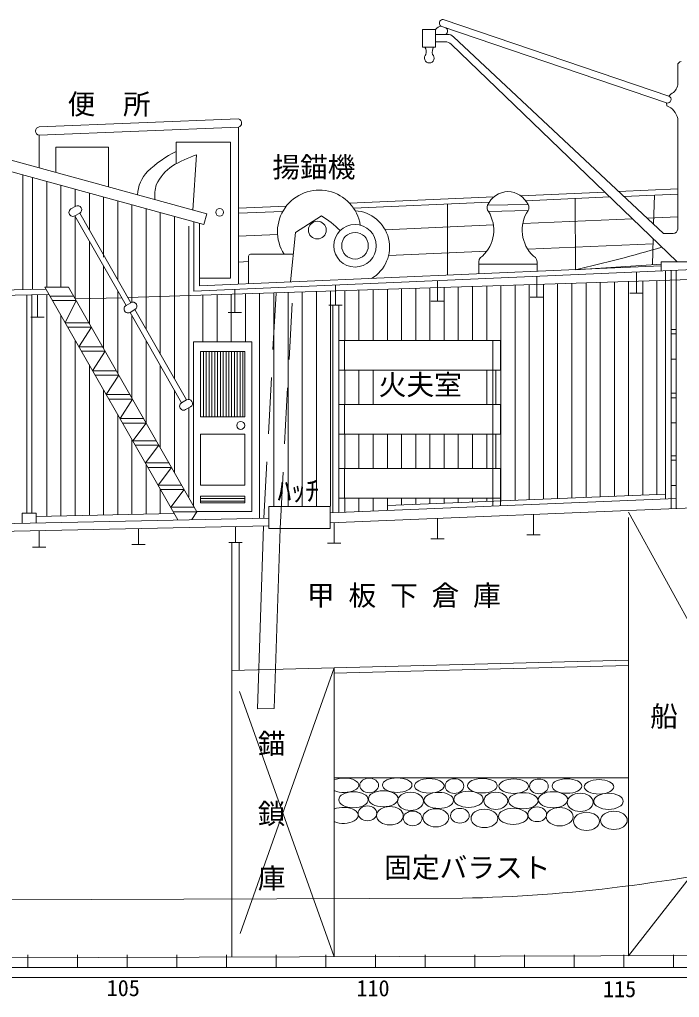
# Model space of a CAD drawing. Units: millimetres, scale not verified. Extents: x -51050 to 51050, y -29700 to 29700.
# Drawn here: x 18150 to 25590, y -19548 to -8527 of the extents above; entities that cross this region are included whole.
import ezdxf
from ezdxf.enums import TextEntityAlignment as Align

# ---------------------------------------------------------------- set-up
doc = ezdxf.new("R2010")
doc.units = ezdxf.units.MM
doc.header["$LTSCALE"] = 100
doc.linetypes.add('USER1', pattern=[50.8, 31.75, -6.35, 6.35, -6.35])
doc.linetypes.add('USER2', pattern=[9.525, 6.35, -3.175])
for name, color, linetype, lineweight in [('0-2_sunpou', 7, 'Continuous', 18), ('0-3_keijou', 7, 'Continuous', 18), ('0-6_center', 7, 'USER1', 18)]:
    doc.layers.add(name, color=color, linetype=linetype, lineweight=lineweight)
doc.layers.add('0-5_text', color=7, linetype='Continuous')
doc.styles.add('ＭＳ ゴシック', font='')
doc.styles.get('ＭＳ ゴシック').set_extended_font_data('MS Gothic')

msp = doc.modelspace()

# ---------------------------------------------------------------- linework, layer by layer
at = {"layer": '0-2_sunpou'}
for p, q in [((18244.9, -19067.1), (18244.9, -19212.1)), ((18804.9, -19067.1), (18804.9, -19212.1)), ((19364.9, -19067.1), (19364.9, -19212.1)), ((19924.9, -19067.1), (19924.9, -19212.1)), ((20484.9, -19067.1), (20484.9, -19212.1)), ((21044.9, -19067.1), (21044.9, -19212.1)), ((21604.9, -19067.1), (21604.9, -19212.1)), ((22164.9, -19067.1), (22164.9, -19212.1)), ((22724.9, -19067.1), (22724.9, -19212.1)), ((23284.9, -19067.1), (23284.9, -19212.1)), ((23844.9, -19067.1), (23844.9, -19212.1)), ((24404.9, -19067.1), (24404.9, -19212.1)), ((24964.9, -19067.1), (24964.9, -19212.1)), ((25524.9, -19067.1), (25524.9, -19212.1)), ((-43083.9, -19212.1), (29321, -19212.1))]:
    msp.add_line(p, q, dxfattribs=at)
at = {"layer": '0-3_keijou'}
for p, q in [((22936.8, -8528.9), (25469, -9389.6)), ((22839.5, -8693.8), (22976.1, -8693.8)), ((22911, -8604.6), (25443.2, -9465.4)), ((22839.5, -8777.2), (22947.3, -8777.2)), ((23016.7, -8805.1), (25565.3, -11257.4)), ((23044.5, -8720.8), (25411.5, -10939.2)), ((25570.4, -9041.1), (25570.4, -9262.6)), ((25469, -9389.6), (25494.4, -9365.9)), ((25443.2, -9465.4), (25448.9, -9499.7)), ((20620, -9646.8), (18370.3, -9736.3)), ((25570.4, -10889.2), (25570.4, -9642.8)), ((20620, -9740.2), (18370.3, -9829.8)), ((20620, -11508.9), (20620, -9740.2)), ((18370.3, -10197.8), (18370.3, -9829.8)), ((19915.8, -10152.8), (19915.8, -9909.8)), ((19915.8, -9909.8), (20528.5, -9909.8)), ((20528.5, -11441.2), (20528.5, -9909.8)), ((18557.8, -10249.3), (18557.8, -9964.7)), ((18557.8, -9964.7), (19152.2, -9964.7)), ((19152.2, -10412.6), (19152.2, -9964.7)), ((18054.5, -10111), (20262.7, -10717.8)), ((20103.3, -10674), (20146.1, -10049.7)), ((18021.6, -10230.7), (20229.7, -10837.5)), ((18186.1, -10275.9), (18186.1, -11570.8)), ((18297.2, -10306.4), (18297.2, -11568.4)), ((18457.2, -10350.4), (18457.2, -11542)), ((18617.2, -10394.4), (18617.2, -11542)), ((18777.2, -10438.3), (18777.2, -10634.2)), ((25570.4, -10434.8), (24904.5, -10464.1)), ((18937.2, -10482.3), (18937.2, -10898.4)), ((19097.2, -10526.3), (19097.2, -11203.5)), ((19257.2, -10570.2), (19257.2, -11203.5)), ((23497.7, -10525.8), (21871.2, -10597.2)), ((24748, -10470.9), (23798.8, -10512.6)), ((24805.9, -10526.7), (23857, -10568.3)), ((24416, -10543.8), (24416.5, -11345.9)), ((25570.4, -10493.1), (24963.9, -10519.7)), ((25298.8, -10833.6), (25308.4, -10504.6)), ((18729.2, -10661.7), (18783.9, -10630.4)), ((19417.2, -10614.2), (19417.2, -11203.5)), ((19577.2, -10658.2), (19577.2, -11203.5)), ((21158.4, -10628.5), (20620, -10652.2)), ((21118.4, -10688.5), (20620, -10710.4)), ((23444.2, -10586.4), (21916.3, -10653.5)), ((22975.6, -10607), (22975.6, -11407.8)), ((23884.3, -10612.7), (23426.2, -10619.7)), ((23438.2, -10690.5), (23883, -10679)), ((18773.9, -10739.8), (18828.6, -10708.5)), ((18773.9, -10739.8), (19351.2, -11749.5)), ((18777.2, -10737.9), (18777.2, -11203.5)), ((18828.6, -10708.5), (19405.9, -11718.2)), ((19737.2, -10702.2), (19737.2, -11203.5)), ((19897.2, -10746.1), (19897.2, -11203.5)), ((20262.7, -10717.8), (20229.7, -10837.5)), ((21262.4, -10926.5), (21554.2, -10738.4)), ((25061.3, -10772.4), (23823.8, -10826.8)), ((25570.4, -10750.1), (25225.9, -10765.2)), ((20057.2, -10854.4), (20057.2, -12808.1)), ((20116, -11589.3), (20116, -10806.3)), ((20180.2, -11527.8), (20180.2, -10823.9)), ((23492.5, -10841.3), (22271.6, -10894.9)), ((21059.1, -10948.1), (20620, -10967.4)), ((21262.4, -10926.5), (21205.9, -11483.8)), ((25285.6, -11290.4), (25294.1, -10996.4)), ((25411.5, -10939.2), (25520.4, -10939.2)), ((18937.2, -11025.4), (18937.2, -11203.5)), ((25292.4, -11054.3), (23880.9, -11116.3)), ((18777.2, -11203.5), (18777.2, -11672.7)), ((18937.2, -11203.5), (18937.2, -11669.3)), ((19257.2, -11203.5), (19257.2, -11458)), ((19417.2, -11203.5), (19417.2, -11658.7)), ((19577.2, -11203.5), (19577.2, -11653.6)), ((19737.2, -11203.5), (19737.2, -11648.4)), ((19897.2, -11203.5), (19897.2, -11643.3)), ((30021.5, -11159), (20116, -11589.3)), ((20732.6, -11192.6), (20732.6, -11504.1)), ((20752.6, -11172.6), (21237.5, -11172.6)), ((23419.1, -11136.5), (22310.7, -11185.2)), ((19097.2, -11305.2), (19097.2, -12232)), ((25384.3, -11304.3), (20180.2, -11527.8)), ((20732.6, -11254.5), (20620, -11259.4)), ((23328.9, -11283.7), (23328.9, -11392.6)), ((23657, -11284.8), (23328.9, -11284.8)), ((23657, -11284.8), (23985, -11284.8)), ((23985, -11283.7), (23985, -11364.4)), ((25384.3, -11284.1), (24416.5, -11345.9)), ((25384.3, -11257.4), (25384.3, -11360.4)), ((27262.3, -11408.1), (19372.7, -11660.1)), ((20180.2, -11441.2), (20528.5, -11441.2)), ((23983.6, -11656), (23983.6, -11421.3)), ((25105.3, -11611.2), (25105.3, -11372.6)), ((25433.3, -13929.8), (25433.3, -11358.3)), ((25497.5, -13927.1), (25497.5, -11355.5)), ((25552.5, -14037.5), (25552.5, -11353.1)), ((18448.5, -11565.2), (16172.4, -11614.2)), ((18435.2, -11542), (19935.9, -14166.3)), ((18435.2, -11542), (18702.6, -11542)), ((18702.6, -11542), (20150.7, -14074.4)), ((20577.8, -11826.9), (20577.8, -11569.3)), ((21711.9, -11745.5), (21711.9, -11520)), ((22137.2, -11571.8), (22137.2, -12143.9)), ((22297.2, -11566.7), (22297.2, -12143.9)), ((22457.2, -11561.6), (22457.2, -12143.9)), ((22617.2, -11556.5), (22617.2, -12143.9)), ((22777.2, -11551.4), (22777.2, -12143.9)), ((22861.9, -11700.7), (22861.9, -11470)), ((22937.2, -11546.3), (22937.2, -12143.9)), ((23097.2, -11541.1), (23097.2, -12143.9)), ((23257.2, -11536), (23257.2, -12143.9)), ((23417.2, -11530.9), (23417.2, -12143.9)), ((23577.2, -11525.8), (23577.2, -13952.1)), ((23737.2, -11520.7), (23737.2, -13945.4)), ((23897.2, -11515.6), (23897.2, -13938.8)), ((24057.2, -11510.5), (24057.2, -13932.1)), ((24217.2, -11505.4), (24217.2, -13925.4)), ((24377.2, -11500.3), (24377.2, -13918.8)), ((24537.2, -11495.2), (24537.2, -13912.1)), ((24697.2, -11490), (24697.2, -13905.5)), ((24857.2, -11484.9), (24857.2, -13898.8)), ((25017.2, -11479.8), (25017.2, -13892.1)), ((25177.2, -11474.7), (25177.2, -13885.5)), ((25337.2, -11469.6), (25337.2, -13878.8)), ((18482.1, -11624), (16172.4, -11673)), ((18233.5, -14088.8), (18233.5, -11629.2)), ((18288.8, -14088.8), (18288.8, -11627.1)), ((18351.3, -11882.9), (18351.3, -11626.8)), ((18457.2, -11624.5), (18457.2, -14120.8)), ((18493.8, -11644.4), (18761.2, -11644.4)), ((19301, -11661.6), (18777.4, -11672.7)), ((18937.2, -11669.3), (18937.2, -11952.2)), ((19257.2, -11585), (19257.2, -11662.5)), ((19257.2, -11662.5), (19257.2, -12511.8)), ((19417.2, -11658.7), (19417.2, -11713.6)), ((19577.2, -11653.6), (19577.2, -12017.6)), ((19737.2, -11648.4), (19737.2, -12297.4)), ((19897.2, -11643.3), (19897.2, -12577.2)), ((20217.2, -11633.1), (20217.2, -12158.9)), ((20377.2, -11628), (20377.2, -12158.9)), ((20537.2, -11622.9), (20537.2, -12158.9)), ((20697.2, -11617.8), (20697.2, -12158.9)), ((20857.2, -11612.7), (20857.2, -14147.1)), ((21017.2, -11607.6), (21017.2, -14013.9)), ((21177.2, -11602.5), (21177.2, -14013.9)), ((21337.2, -11597.3), (21337.2, -14013.9)), ((21497.2, -11592.2), (21497.2, -14013.9)), ((21657.2, -11587.1), (21657.2, -14010.5)), ((21817.2, -11582), (21817.2, -12143.9)), ((21977.2, -11576.9), (21977.2, -12143.9)), ((23908.6, -11656), (24058.6, -11656)), ((25030.3, -11611.2), (25180.3, -11611.2)), ((18522.4, -11694.4), (18789.8, -11694.4)), ((18789.8, -11694.4), (18665.3, -11944.4)), ((19351.2, -11749.5), (19405.9, -11718.2)), ((21636.9, -11745.5), (21786.9, -11745.5)), ((21684, -14085.9), (21684, -11745.5)), ((21748.2, -14083.2), (21748.2, -11745.5)), ((22786.9, -11700.7), (22936.9, -11700.7)), ((18276.3, -11882.9), (18426.3, -11882.9)), ((18617.2, -11860.2), (18617.2, -14120.8)), ((19395.9, -11827.6), (19450.6, -11796.3)), ((19395.9, -11827.6), (19977.8, -12845.3)), ((19417.2, -11864.8), (19417.2, -12791.6)), ((19450.6, -11796.3), (20032.6, -12814)), ((20502.8, -11826.9), (20652.8, -11826.9)), ((18665.3, -11944.4), (18932.7, -11944.4)), ((18693.9, -11994.4), (18961.3, -11994.4)), ((18961.3, -11994.4), (18819.7, -12214.4)), ((25497.5, -12019.9), (25552.5, -12019.9)), ((25497.5, -12070.6), (25552.5, -12070.6)), ((18777.2, -12140), (18777.2, -14117.4)), ((18819.7, -12214.4), (19087.1, -12214.4)), ((19577.2, -12144.6), (19577.2, -13071.4)), ((21748.2, -12143.9), (23571.1, -12143.9)), ((21812.3, -12477.4), (21812.3, -12143.9)), ((23486.5, -14010.8), (23486.5, -12143.9)), ((23571.1, -12477.4), (23571.1, -12143.9)), ((18848.3, -12264.4), (19115.7, -12264.4)), ((19115.7, -12264.4), (18974.1, -12484.4)), ((20223.8, -13005.5), (20223.8, -12268.5)), ((20255.5, -13005.5), (20255.5, -12268.5)), ((20287.3, -13005.5), (20287.3, -12268.5)), ((20319, -13005.5), (20319, -12268.5)), ((20350.8, -13005.5), (20350.8, -12268.5)), ((20382.5, -13005.5), (20382.5, -12268.5)), ((20414.3, -13005.5), (20414.3, -12268.5)), ((20446, -13005.5), (20446, -12268.5)), ((20477.8, -13005.5), (20477.8, -12268.5)), ((20509.5, -13005.5), (20509.5, -12268.5)), ((20541.3, -13005.5), (20541.3, -12268.5)), ((20573, -13005.5), (20573, -12268.5)), ((20604.8, -13005.5), (20604.8, -12268.5)), ((20636.5, -13005.5), (20636.5, -12268.5)), ((20668.3, -13005.5), (20668.3, -12268.5)), ((20689.3, -13005.5), (20689.3, -12268.5)), ((18937.2, -12419.8), (18937.2, -14114.1)), ((19737.2, -12424.4), (19737.2, -13351.2)), ((25497.5, -12353.4), (25552.5, -12353.4)), ((18974.1, -12484.4), (19241.5, -12484.4)), ((19002.7, -12534.4), (19270.1, -12534.4)), ((19270.1, -12534.4), (19128.5, -12754.4)), ((21748.2, -12477.4), (23571.1, -12477.4)), ((21817.2, -12477.4), (21817.2, -12866.2)), ((21977.2, -12477.4), (21977.2, -12866.2)), ((22137.2, -12477.4), (22137.2, -12866.2)), ((23417.2, -12477.4), (23417.2, -12866.2)), ((23521.7, -12866.2), (23521.7, -12477.4)), ((19097.2, -12699.6), (19097.2, -14110.8)), ((19128.5, -12754.4), (19395.9, -12754.4)), ((19897.2, -12704.2), (19897.2, -13631)), ((25497.5, -12738.6), (25552.5, -12738.6)), ((19157.1, -12804.4), (19424.5, -12804.4)), ((19424.5, -12804.4), (19282.9, -13024.4)), ((19977.8, -12845.3), (20032.6, -12814)), ((20022.5, -12923.4), (20077.2, -12892.1)), ((21748.2, -12866.2), (23571.1, -12866.2)), ((21812.3, -13199.7), (21812.3, -12866.2)), ((23571.1, -13199.7), (23571.1, -12866.2)), ((25497.5, -12789.3), (25552.5, -12789.3)), ((19257.2, -12979.4), (19257.2, -14107.4)), ((20057.2, -12903.6), (20057.2, -13910.8)), ((19282.9, -13024.4), (19550.3, -13024.4)), ((19311.5, -13074.4), (19578.9, -13074.4)), ((19578.9, -13074.4), (19425.9, -13274.4)), ((20189.3, -13005.5), (20689.3, -13005.5)), ((25497.5, -13072.1), (25552.5, -13072.1)), ((20189.3, -13198.1), (20689.3, -13198.1)), ((20189.3, -13776), (20189.3, -13198.1)), ((20689.3, -13776), (20689.3, -13198.1)), ((21748.2, -13199.7), (23571.1, -13199.7)), ((21817.2, -13199.7), (21817.2, -13588.5)), ((21977.2, -13199.7), (21977.2, -13588.5)), ((22137.2, -13199.7), (22137.2, -13588.5)), ((22297.2, -13199.7), (22297.2, -13588.5)), ((22457.2, -13199.7), (22457.2, -13588.5)), ((22617.2, -13199.7), (22617.2, -13588.5)), ((22777.2, -13199.7), (22777.2, -13588.5)), ((22937.2, -13199.7), (22937.2, -13588.5)), ((23097.2, -13199.7), (23097.2, -13588.5)), ((23257.2, -13199.7), (23257.2, -13588.5)), ((23417.2, -13199.7), (23417.2, -13588.5)), ((23521.7, -13588.5), (23521.7, -13199.7)), ((19417.2, -13259.1), (19417.2, -14104.1)), ((19425.9, -13274.4), (19693.3, -13274.4)), ((19454.5, -13324.4), (19721.9, -13324.4)), ((19721.9, -13324.4), (19568.9, -13524.4)), ((25497.5, -13443.5), (25552.5, -13443.5)), ((19568.9, -13524.4), (19836.2, -13524.4)), ((19577.2, -13538.9), (19577.2, -14100.8)), ((25497.5, -13494.1), (25552.5, -13494.1)), ((19597.4, -13574.4), (19864.8, -13574.4)), ((19864.8, -13574.4), (19711.8, -13774.4)), ((21748.2, -13588.5), (23571.1, -13588.5)), ((21812.3, -13922.1), (21812.3, -13588.5)), ((23571.1, -14008.1), (23571.1, -13588.5)), ((19711.8, -13774.4), (19979.2, -13774.4)), ((20189.3, -13776), (20689.3, -13776)), ((19737.2, -13818.7), (19737.2, -14097.4)), ((19740.4, -13824.4), (20007.8, -13824.4)), ((20007.8, -13824.4), (19854.8, -14024.4)), ((25433.3, -13874.8), (22297.2, -14005.4)), ((25497.5, -13777), (25552.5, -13777)), ((20189.3, -13899.8), (20689.3, -13899.8)), ((20189.3, -13975.5), (20189.3, -13899.8)), ((20189.3, -13923.6), (20689.3, -13923.6)), ((20189.3, -13955.4), (20689.3, -13955.4)), ((20189.3, -13975.5), (20689.3, -13975.5)), ((20689.3, -13975.5), (20689.3, -13899.8)), ((29072.3, -13890.3), (21653.6, -14200.5)), ((25552.5, -13924.8), (21653.6, -14087.2)), ((21748.2, -13922.1), (23571.1, -13922.1)), ((21817.2, -13922.1), (21817.2, -14080.4)), ((21977.2, -13922.1), (21977.2, -14073.7)), ((22137.2, -13922.1), (22137.2, -14067)), ((22297.2, -13922.1), (22297.2, -14060.4)), ((22457.2, -13922.1), (22457.2, -13998.7)), ((22617.2, -13922.1), (22617.2, -13992)), ((22777.2, -13922.1), (22777.2, -13985.4)), ((22937.2, -13922.1), (22937.2, -13978.7)), ((23097.2, -13922.1), (23097.2, -13972.1)), ((23257.2, -13922.1), (23257.2, -13965.4)), ((23417.2, -13922.1), (23417.2, -13958.7)), ((25497.5, -14039.2), (25497.5, -13927.1)), ((19894.7, -14094.1), (18337.5, -14126.6)), ((19854.8, -14024.4), (20122.2, -14024.4)), ((20960.9, -14013.9), (20960.9, -14261.3)), ((21653.6, -14013.9), (20960.9, -14013.9)), ((21653.6, -14013.9), (21653.6, -14261.3)), ((23943.9, -14335.2), (23943.9, -14105.2)), ((20960.9, -14144.9), (11642.1, -14339.1)), ((21696.2, -14428.7), (21696.2, -14198.7)), ((22861.9, -14380.2), (22861.9, -14150.2)), ((25015.2, -14139.2), (25015.2, -19078.9)), ((20960.9, -14234.5), (11644.2, -14422.9)), ((18369.7, -14473.3), (18369.7, -14286.9)), ((19491.4, -14442.7), (19491.4, -14264.2)), ((20584.6, -14420.3), (20584.6, -14241.8)), ((21653.6, -14261.3), (20960.9, -14261.3)), ((20509.6, -14420.3), (20659.6, -14420.3)), ((20545.2, -14420.3), (20545.2, -19094.4)), ((20625.2, -14420.3), (20625.2, -15863)), ((21621.2, -14428.7), (21771.2, -14428.7)), ((22786.9, -14380.2), (22936.9, -14380.2)), ((23868.9, -14335.2), (24018.9, -14335.2)), ((18294.7, -14473.3), (18444.7, -14473.3)), ((19416.4, -14442.7), (19566.4, -14442.7)), ((25015.2, -15746.6), (20545.2, -15865.1)), ((25015.2, -15806.9), (21696.6, -15894.9)), ((21696.6, -15834.6), (21696.6, -19090.4)), ((21696.6, -17071.3), (25015.2, -17071.3)), ((23145, -18429.9), (-31890.9, -18616.7)), ((16218.4, -19109.3), (26369.7, -19074.2)), ((16355.6, -19323.7), (25957.2, -19323.7))]:
    msp.add_line(p, q, dxfattribs=at)
at = {"layer": '0-3_keijou', "linetype": 'USER2'}
for p, q in [((20905.3, -14146.1), (21041.7, -11606.8)), ((21087.4, -14261.3), (21230.3, -11600.8))]:
    msp.add_line(p, q, dxfattribs=at)
at = {"layer": '0-3_keijou'}
msp.add_lwpolyline([(22694.5, -8637.5), (22839.5, -8637.5), (22839.5, -8837.5), (22694.5, -8837.5)], close=True, dxfattribs=at)
for points in [[(25384.3, -11257.4), (25853.1, -11257.4), (25853.1, -11340.1)], [(20111.4, -14005.6), (20111.4, -12158.9), (20767.2, -12158.9)], [(20150, -14073.1), (20767.2, -14073.1), (20767.2, -12158.9)], [(20189.3, -13005.5), (20189.3, -12268.5), (20689.3, -12268.5)], [(18180.1, -14202.9), (18180.1, -14088.8), (18337.5, -14088.8), (18337.5, -14199.6)], [(19883.4, -14074.4), (20150.7, -14074.4), (20091.4, -14163)], [(21087.4, -14261.3), (21021.8, -16290.5), (20833.8, -16295.5), (20900.4, -14235.7)]]:
    msp.add_lwpolyline(points, dxfattribs=at)
for centre, radius in [((20405.9, -10699), 44), ((21507.7, -10900), 100), ((21932.5, -11075.9), 240), ((21932.5, -11075.9), 150), ((20643.9, -13101.8), 45)]:
    msp.add_circle(centre, radius, dxfattribs=at)
for centre, radius, start, end in [((22923.9, -8566.8), 40, 71.22585, 251.22585), ((22923.2, -8714.3), 113.6, 99.10606, 137.46918), ((22930.8, -8656.6), 44.2, 302.74367, 57.25633), ((22976.1, -8793.8), 100, 46.85683, 90), ((22947.3, -8877.2), 100, 46.10428, 90), ((22769.4, -8960.4), 55, 131.77485, 48.22515), ((22622, -8894), 113.6, 347.10784, 29.81429), ((22916.8, -8894), 113.6, 150.18571, 192.89216), ((25610.4, -9041.1), 40, 90, 180), ((25441.2, -9247.2), 130.1, 294.12023, 353.22201), ((25456.1, -9427.5), 40, 251.22585, 71.22585), ((25383.4, -9678.4), 190.3, 10.77505, 69.87192), ((20605.2, -9693.5), 49, 287.64025, 72.35975), ((18377.6, -9783.1), 47.3, 98.85004, 261.14996), ((20547.8, -11260.3), 1398.7, 116.86357, 133.09437), ((20881.1, -11999.9), 2084.1, 110.64956, 118.92743), ((19917.3, -10536), 440.3, 137.58024, 175.60532), ((20204.9, -10641.9), 572.2, 125.45635, 153.7162), ((20078.5, -10507.8), 404.6, 162.86139, 186.96264), ((21528.2, -10918.6), 470, 9.20244, 212.70517), ((23665.1, -10727.4), 262, 91.78515, 155.73441), ((23648.8, -10727.4), 262, 25.97006, 88.21485), ((18751.5, -10700.8), 45, 119.76261, 299.76261), ((18806.2, -10669.5), 45, 299.76261, 119.76261), ((21911.6, -11091.1), 410, 300.46009, 86.85022), ((23095, -10899.3), 401.7, 312.88444, 31.31606), ((23481.4, -10646.8), 61.4, 153.80995, 225.31186), ((24218.9, -10899.3), 401.7, 146.74852, 227.11556), ((23835.8, -10644.9), 58.2, 324.06318, 33.57491), ((20939.8, -11732.4), 1168.6, 45.11088, 58.28293), ((25520.4, -10889.2), 50, 270, 0), ((21166.9, 3164.7), 14869.9, 282.62303, 286.51313), ((20752.6, -11192.6), 20, 90, 180), ((23408.7, -11265), 82, 119.49467, 193.14591), ((23905.2, -11265), 82, 346.85409, 60.50533), ((19373.6, -11788.6), 45, 119.76261, 299.76261), ((19428.3, -11757.3), 45, 299.76261, 119.76261), ((20000.2, -12884.3), 45, 119.76261, 299.76261), ((20054.9, -12853), 45, 299.76261, 119.76261), ((22788.5, -995.4), 17438.1, 271.17143, 283.03227)]:
    msp.add_arc(centre, radius, start, end, dxfattribs=at)
for centre, ratio, start_param, end_param in [((21808.5, -17156.8), 0.489293, 0.8357244, 5.4474609), ((21802.2, -17496.4), 0.541993, 0.8854597, 5.3977256)]:
    msp.add_ellipse(centre, major_axis=(-166.8, 0), ratio=ratio, start_param=start_param, end_param=end_param, dxfattribs=at)
for centre, major_axis, ratio in [((22091.9, -17159.1), (105.8, 0), 0.782454), ((22407.8, -17155), (-166.8, 0), 0.489293), ((22769.6, -17163.6), (-166.8, 0), 0.489293), ((23052.9, -17166), (105.8, 0), 0.782454), ((23368.9, -17161.8), (-166.8, 0), 0.489293), ((23722.3, -17167.5), (-166.8, 0), 0.489293), ((24005.7, -17169.9), (105.8, 0), 0.782454), ((24321.6, -17165.7), (-166.8, 0), 0.489293), ((24683.4, -17174.4), (-166.8, 0), 0.489293), ((21915.4, -17320.3), (-166.8, 0), 0.541993), ((22250.9, -17308.7), (-166.8, 0), 0.541993), ((22557.7, -17338.2), (146.4, 0), 0.699364), ((22876.5, -17327.1), (-166.8, 0), 0.541993), ((23212, -17315.6), (-166.8, 0), 0.541993), ((23519.4, -17332.1), (134.4, 0), 0.725248), ((23829.3, -17331.1), (-166.8, 0), 0.541993), ((24164.8, -17319.5), (-166.8, 0), 0.541993), ((24471.5, -17348.9), (146.4, 0), 0.699364), ((24790.3, -17337.9), (-166.8, 0), 0.541993), ((22072.8, -17473.3), (105.8, 0), 0.782454), ((22326.1, -17500.4), (151, 0), 0.684729), ((23986.7, -17484.1), (105.8, 0), 0.782454), ((24239.9, -17511.1), (151, 0), 0.684729), ((22582.3, -17530.7), (105.8, 0), 0.782454), ((22844.1, -17523.5), (146.4, 0), 0.699364), ((23114.8, -17500.4), (105.8, 0), 0.782454), ((23391.6, -17530.8), (151, 0), 0.684729), ((23716, -17507.2), (-166.8, 0), 0.541993), ((24541.8, -17564), (146.4, 0), 0.699364), ((24851.1, -17552.1), (151, 0), 0.684729)]:
    msp.add_ellipse(centre, major_axis=major_axis, ratio=ratio, dxfattribs=at)
at = {"layer": '0-6_center'}
for p, q in [((29072.3, -13890.3), (25015.2, -19078.9)), ((25015.2, -14078.9), (27438.3, -18486.2)), ((21696.6, -15834.6), (20545.2, -19094.4)), ((21696.6, -19090.4), (20545.2, -15865.1))]:
    msp.add_line(p, q, dxfattribs=at)

# ---------------------------------------------------------------- texts
at = {"layer": '0-2_sunpou', "style": 'ＭＳ ゴシック'}
for s, p in [('105', (19132.3, -19588.8)), ('110', (21948.1, -19590.4)), ('115', (24728.2, -19600.3))]:
    msp.add_text(s, height=183.3, dxfattribs=at).set_placement(p, align=Align.BOTTOM_LEFT)
at = {"layer": '0-3_keijou', "style": 'ＭＳ ゴシック'}
msp.add_text('ﾊｯﾁ', height=229.1, dxfattribs=at).set_placement((21059.2, -14021.4), align=Align.BOTTOM_LEFT)
at = {"layer": '0-5_text', "style": 'ＭＳ ゴシック'}
for s, p in [('便\u3000所', (18691.5, -9663.5)), ('揚錨機', (20999.7, -10373.7)), ('火夫室', (22199.8, -12826.9)), ('甲 板 下 倉 庫', (21390.6, -15200.7)), ('船\u3000首\u3000水\u3000倉', (25261, -16563)), ('錨', (20836, -16871.5)), ('鎖', (20836, -17660.5)), ('固定バラスト', (22260.9, -18267.6)), ('庫', (20836, -18390))]:
    msp.add_text(s, height=229.1, dxfattribs=at).set_placement(p, align=Align.BOTTOM_LEFT)

doc.saveas('drawing.dxf')
